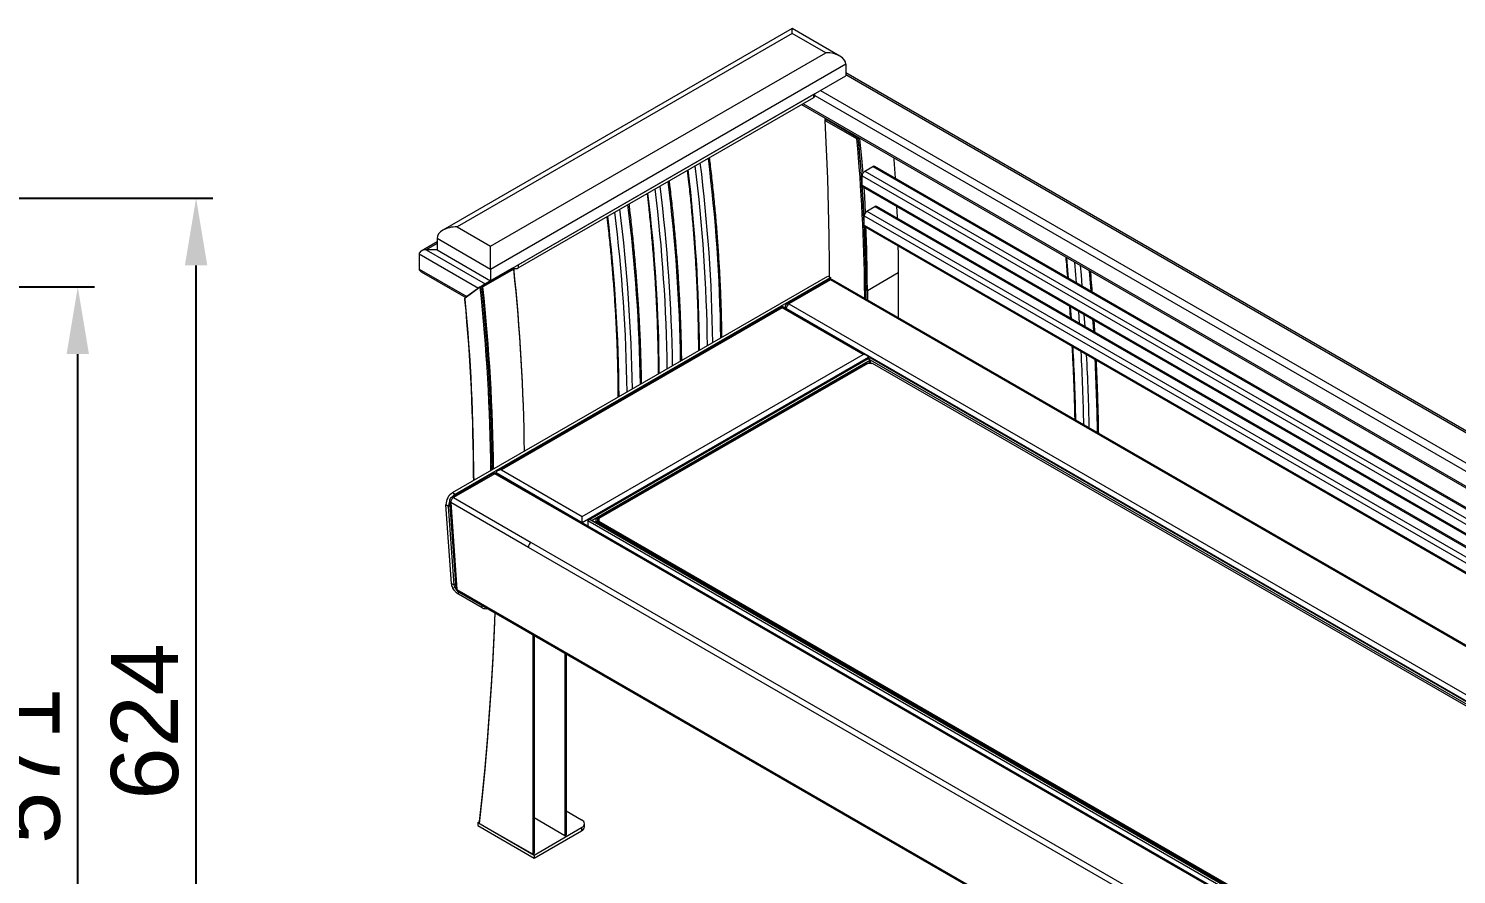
# Model space of a CAD drawing. Header units: millimetres. Extents: x 117 to 4973, y 109 to 3302.
# Drawn here: x 3323 to 4173, y 1558 to 2062 of the extents above; entities that cross this region are included whole.
import ezdxf

# ---------------------------------------------------------------- set-up
doc = ezdxf.new("R2010")
doc.units = ezdxf.units.MM
doc.layers.add('ZANO_R', color=7, linetype='Continuous', lineweight=0)
doc.layers.add('ZANO_W', color=1, linetype='Continuous', lineweight=0)
doc.styles.get("Standard").update_dxf_attribs({"font": 'ARIALUNI.TTF'})
doc.dimstyles.new('pl i ang', dxfattribs={"dimtxt": 50, "dimasz": 50, "dimexe": 1.25, "dimexo": 0.625, "dimgap": 10, "dimtad": 1, "dimtoh": 1, "dimtxsty": 'Standard', "dimcen": 2.5, "dimclrd": 1, "dimclre": 1, "dimclrt": 1, "dimadec": 0, "dimazin": 0, "dimtfac": 1, "dimtmove": 0, "dimatfit": 3, "dimfxl": 1, "dimarcsym": 1})

# ---------------------------------------------------------------- blocks, each defined once
blk = doc.blocks.new('*D373')
at = {"layer": 'ZANO_W', "color": 1, "lineweight": -2}
for p, q in [((3105.36, 1907.72), (3362.06, 1907.72)), ((3352.06, 1377.04), (3352.06, 1867.72)), ((3105.36, 1337.04), (3362.06, 1337.04))]:
    blk.add_line(p, q, dxfattribs=at)
at = {"layer": 'ZANO_W', "color": 1}
for points in [[(3358.72, 1867.72), (3345.39, 1867.72), (3352.06, 1907.72)], [(3345.39, 1377.04), (3358.72, 1377.04), (3352.06, 1337.04)]]:
    blk.add_solid(points, dxfattribs=at)
at = {"layer": 'ZANO_W', "color": 1, "insert": (3321.62, 1622.38), "char_height": 40, "attachment_point": 5, "rotation": 90}
blk.add_mtext('571', dxfattribs=at)
blk = doc.blocks.new('*D375')
at = {"layer": 'ZANO_W', "color": 1, "lineweight": -2}
for p, q in [((3225.91, 1960.62), (3432.55, 1960.62)), ((3422.55, 1377.04), (3422.55, 1920.62)), ((3105.36, 1337.04), (3432.55, 1337.04))]:
    blk.add_line(p, q, dxfattribs=at)
at = {"layer": 'ZANO_W', "color": 1}
for points in [[(3429.22, 1920.62), (3415.88, 1920.62), (3422.55, 1960.62)], [(3415.88, 1377.04), (3429.22, 1377.04), (3422.55, 1337.04)]]:
    blk.add_solid(points, dxfattribs=at)
at = {"layer": 'ZANO_W', "color": 1, "insert": (3392.11, 1648.83), "char_height": 40, "attachment_point": 5, "rotation": 90}
blk.add_mtext('624', dxfattribs=at)

msp = doc.modelspace()

# ---------------------------------------------------------------- linework, layer by layer
at = {"layer": 'ZANO_R'}
for p, q in [((3777.76, 2061.73), (3569.61, 1941.57)), ((3777.76, 2058.87), (3578.08, 1943.6)), ((3806.2, 2045.32), (3777.76, 2061.73)), ((3797.73, 2047.34), (3777.76, 2058.87)), ((3598.05, 1932.07), (3797.73, 2047.34)), ((3809.71, 2040.43), (3598.05, 1918.24)), ((3598.05, 1911.41), (3809.71, 2033.6)), ((3809.71, 2040.43), (3809.71, 2033.6)), ((4926.32, 1390.68), (3809.71, 2035.29)), ((3809.71, 2034.3), (4925.46, 1390.19)), ((3794.5, 2024.82), (4909.64, 1381.06)), ((3614.51, 1920.91), (3790.62, 2022.58)), ((3614.51, 1919.07), (3790.62, 2020.74)), ((3783.25, 2016.48), (4896.8, 1373.64)), ((3784.11, 2016.98), (4897.66, 1374.14)), ((3790.62, 2020.74), (3790.62, 2022.58)), ((3791.28, 2021.66), (3791.28, 2022.96)), ((3791.28, 2021.88), (4905.49, 1378.66)), ((3797.24, 2007.92), (3797.66, 2008.16)), ((3797.24, 2007.92), (3797.29, 2007.03)), ((3798.04, 2007.46), (3797.24, 2007.92)), ((3797.24, 2007), (3798.04, 2007.46)), ((3816.33, 1995.98), (3797.24, 2007)), ((3798.04, 2007.46), (3798.46, 2007.7)), ((3817.13, 1996.44), (3798.04, 2007.46)), ((3816.33, 1995.98), (3817.13, 1996.44)), ((3817.14, 1996.34), (3817.64, 1996.63)), ((3817.92, 1995.99), (3817.14, 1996.33)), ((3817.35, 1996.8), (3817.37, 1996.47)), ((3817.35, 1996.8), (3817.37, 1996.47)), ((3817.53, 1992.15), (3817.55, 1991.57)), ((3817.53, 1992.14), (3817.55, 1991.56)), ((3817.92, 1995.99), (3818.34, 1996.23)), ((3819.36, 1968.41), (3819.36, 1973.94)), ((3819.36, 1973.94), (4878.01, 1362.8)), ((3820.96, 1976.71), (3825.75, 1979.48)), ((3820.96, 1976.71), (4881.21, 1364.64)), ((3825.75, 1979.48), (4886, 1367.41)), ((4886.66, 1367.79), (3826.88, 1979.59)), ((3819.36, 1968.41), (4873.22, 1360.03)), ((3819.83, 1967.37), (4872.56, 1359.65)), ((3820.66, 1944.6), (3820.66, 1950.13)), ((3820.66, 1950.13), (4858.04, 1351.27)), ((3822.26, 1952.9), (3827.05, 1955.67)), ((3822.26, 1952.9), (4861.24, 1353.11)), ((3827.05, 1955.67), (4866.03, 1355.88)), ((4866.69, 1356.26), (3828.18, 1955.78)), ((3578.08, 1943.6), (3598.05, 1932.07)), ((3820.66, 1944.6), (4853.25, 1348.5)), ((3821.13, 1943.57), (4852.59, 1348.12)), ((3566.1, 1934.58), (3556.7, 1929.16)), ((3566.1, 1933.59), (3559.64, 1929.86)), ((3598.05, 1918.24), (3566.1, 1936.68)), ((3566.1, 1936.68), (3566.1, 1929.86)), ((3555.49, 1927.46), (3555.49, 1918.42)), ((3555.49, 1927.46), (3590.9, 1907.01)), ((3566.1, 1929.86), (3559.64, 1929.86)), ((3559.64, 1929.86), (3594.82, 1909.55)), ((3566.1, 1929.86), (3598.05, 1911.41)), ((3555.49, 1918.42), (3583.97, 1901.98)), ((3556.7, 1916.72), (3583.21, 1901.43)), ((3575.4, 1785.19), (3798.95, 1914.24)), ((3611.08, 1918.69), (3592.84, 1908.16)), ((3611.87, 1918.34), (3593.5, 1907.74)), ((3609.71, 1918.01), (3593.9, 1908.88)), ((3610.63, 1918.68), (3594.82, 1909.55)), ((3598.05, 1918.24), (3598.05, 1911.41)), ((3609.71, 1918.01), (3609.81, 1917.95)), ((3611.07, 1918.81), (3610.24, 1918.2)), ((3611.07, 1918.81), (3611.87, 1919.27)), ((3611.08, 1918.68), (3611.07, 1918.81)), ((3611.08, 1918.69), (3611.87, 1918.34)), ((3611.56, 1919.13), (3611.49, 1919.17)), ((3614.51, 1920.91), (3614.51, 1919.07)), ((3798.95, 1914.24), (3800.55, 1913.32)), ((3822.5, 1905.72), (3840.87, 1916.33)), ((3840.87, 1917.25), (3840.87, 1916.33)), ((3840.87, 1917.24), (3840.87, 1917.25)), ((3840.87, 1916.33), (3840.87, 1889.43)), ((3955.76, 1905.19), (3954.81, 1917.45)), ((3577, 1784.27), (3800.55, 1913.32)), ((3591.9, 1907.74), (3582.72, 1901.08)), ((3592.02, 1907.83), (3582.84, 1901.16)), ((3590.9, 1907.01), (3583.97, 1901.98)), ((3592.02, 1907.83), (3592.82, 1908.29)), ((3592.85, 1908.02), (3593.5, 1907.74)), ((3599.81, 1912.29), (3599.91, 1912.24)), ((3601.89, 1913.49), (3601.98, 1913.43)), ((3799.42, 1912.05), (3774.66, 1897.76)), ((3800.55, 1911.94), (3775.79, 1897.64)), ((3800.55, 1913.32), (3800.55, 1912.35)), ((4814.9, 1326.36), (3800.55, 1911.94)), ((4815.57, 1326.75), (3801.68, 1912.05)), ((3820.9, 1905.72), (3821.7, 1906.18)), ((3820.9, 1905.72), (3820.9, 1900.95)), ((3822.5, 1905.72), (3821.7, 1906.19)), ((3821.7, 1906.19), (3821.7, 1900.49)), ((3821.7, 1906.18), (3821.7, 1900.49)), ((3822.5, 1905.72), (3822.5, 1900.03)), ((3775.79, 1897.64), (4790.14, 1312.07)), ((3771.8, 1896.11), (3602.21, 1798.2)), ((3771.8, 1895.34), (3604.47, 1798.74)), ((3822.26, 1866.97), (3771.8, 1896.11)), ((3820, 1867.51), (3771.8, 1895.34)), ((3773.53, 1895.8), (3773.53, 1895.1)), ((4786.95, 1310.23), (3774.19, 1894.88)), ((3774.19, 1894.88), (3774.19, 1894.72)), ((3942.98, 1896.28), (3943.44, 1889.24)), ((3944.08, 1888.87), (3943.62, 1895.91)), ((3948.89, 1886.09), (3948.43, 1893.14)), ((3952.21, 1884.18), (3951.76, 1891.21)), ((3652.67, 1770.92), (3820, 1867.51)), ((3823.19, 1865.67), (3652.67, 1767.23)), ((3822.92, 1864.91), (3657.19, 1769.23)), ((3824.12, 1864.21), (3658.39, 1768.54)), ((3658.39, 1768.54), (3822.92, 1863.52)), ((3822.92, 1864.91), (3824.12, 1865.6)), ((3824.12, 1864.21), (3822.92, 1864.91)), ((4785.35, 1309.3), (3822.92, 1864.91)), ((3822.92, 1863.52), (3825.19, 1862.21)), ((3823.19, 1865.67), (3823.19, 1865.06)), ((4786.55, 1310), (3824.12, 1865.6)), ((3824.12, 1864.21), (3824.12, 1862.83)), ((3821.32, 1862.14), (3660.78, 1769.46)), ((3822.75, 1862.21), (3662.54, 1769.72)), ((3822.63, 1862.14), (3821.32, 1862.14)), ((3821.32, 1861.38), (3821.32, 1862.14)), ((3825.48, 1862.21), (3822.75, 1862.21)), ((4784.3, 1308.7), (3825.48, 1862.21)), ((3599.35, 1796.55), (3574.72, 1782.33)), ((3600.48, 1796.44), (3575.85, 1782.22)), ((3587.88, 1796.1), (3587.89, 1794.82)), ((3646.8, 1769.69), (3600.48, 1796.44)), ((3652.67, 1767.23), (3601.27, 1796.9)), ((3601.27, 1796.9), (3601.27, 1796.71)), ((3647.93, 1769.81), (3601.6, 1796.55)), ((3604.47, 1798.74), (3652.67, 1770.92)), ((3587.89, 1794.82), (3587.89, 1792.4)), ((3587.89, 1794.82), (3587.89, 1794.82)), ((3587.89, 1793.9), (3587.89, 1792.4)), ((3588.01, 1793.98), (3588.01, 1792.47)), ((3573.59, 1780.21), (3577.28, 1728.28)), ((3574.25, 1779.31), (3577.94, 1727.38)), ((3620.58, 1752.57), (3574.25, 1779.31)), ((3575.4, 1785.19), (3577, 1784.27)), ((3575.85, 1782.22), (3622.17, 1755.48)), ((3573.02, 1777), (3571.42, 1777.92)), ((3574.74, 1731.08), (3571.42, 1777.92)), ((3576.34, 1730.16), (3573.02, 1777)), ((4655.84, 1187.19), (3646.8, 1769.69)), ((4656.97, 1187.3), (3647.93, 1769.81)), ((3661.98, 1769.4), (3662.54, 1769.72)), ((3662.54, 1769.72), (3662.54, 1768.15)), ((3652.67, 1767.23), (3652.67, 1767.07)), ((3657.19, 1769.23), (3655.99, 1768.54)), ((3655.99, 1768.54), (4654.77, 1191.96)), ((3655.99, 1768.54), (3655.99, 1765.15)), ((3658.39, 1768.54), (3657.19, 1769.23)), ((3657.19, 1769.23), (4655.97, 1192.65)), ((4653.57, 1194.03), (3658.39, 1768.54)), ((3660.78, 1769.46), (3660.78, 1767.62)), ((3661.98, 1768.31), (3660.78, 1767.62)), ((3660.78, 1767.62), (4651.97, 1195.42)), ((3661.98, 1767.55), (3661.98, 1769.4)), ((3661.98, 1767.55), (3662.54, 1768.15)), ((4653.06, 1195.42), (3661.98, 1767.55)), ((3661.98, 1767.55), (3661.98, 1766.93)), ((3662.54, 1768.15), (4653.4, 1196.14)), ((4629.62, 1170.06), (3620.58, 1752.57)), ((3622.17, 1755.48), (4631.21, 1172.97)), ((3574.74, 1731.08), (3576.34, 1730.16)), ((3576.89, 1728.59), (3575.57, 1728.31)), ((3577.11, 1730.61), (3576.34, 1730.16)), ((3577.94, 1727.38), (4679.63, 1091.39)), ((3578.4, 1726.49), (4680.09, 1090.49)), ((3578.83, 1724.69), (3578.83, 1726.24)), ((3593.01, 1716.5), (3578.83, 1724.69)), ((3593.01, 1716.5), (3593.01, 1718.05)), ((3623.13, 1700.67), (3623.13, 1569.66)), ((3623.93, 1700.2), (3623.93, 1570.12)), ((3642.3, 1689.6), (3642.3, 1580.73)), ((3643.09, 1689.14), (3643.09, 1581.19)), ((3642.3, 1580.73), (3623.93, 1591.33)), ((3643.09, 1595.48), (3652.28, 1590.18)), ((3590.38, 1588.57), (3591.27, 1589.08)), ((3590.38, 1588.57), (3590.38, 1586.72)), ((3590.38, 1588.57), (3623.93, 1569.2)), ((3590.38, 1586.72), (3623.93, 1567.36)), ((3591.19, 1589.13), (3591.29, 1589.06)), ((3623.13, 1569.66), (3591.19, 1588.1)), ((3623.93, 1569.2), (3652.28, 1585.57)), ((3623.93, 1567.36), (3652.28, 1583.72)), ((3652.28, 1585.57), (3652.28, 1583.72)), ((3653.93, 1586.03), (3653.93, 1587.87)), ((3642.3, 1580.73), (3643.09, 1581.19)), ((3623.13, 1569.66), (3623.93, 1570.12)), ((3623.93, 1569.2), (3623.93, 1567.36))]:
    msp.add_line(p, q, dxfattribs=at)
at = {"layer": 'ZANO_R', "flags": 128}
for points in [[(3777.76, 2058.87), (3777.76, 2059.71), (3777.76, 2060.42), (3777.76, 2060.99), (3777.76, 2061.4), (3777.76, 2061.65), (3777.76, 2061.73)], [(3797.24, 2007), (3798.03, 1989.63), (3798.67, 1972.34), (3799.16, 1955.12), (3799.5, 1937.99), (3799.7, 1920.94), (3799.74, 1913.79)], [(3817.92, 1995.99), (3818.99, 1984.46), (3819.74, 1975.36)], [(3838.2, 1984.76), (3838.29, 1983.6), (3839.06, 1972.56)], [(3820.35, 1967.07), (3820.71, 1961.6), (3821.27, 1951.93)], [(3839.97, 1955.75), (3840.22, 1949.63), (3840.25, 1948.81)], [(3598.05, 1918.24), (3598.05, 1919.2), (3598.05, 1920.27), (3598.05, 1921.41), (3598.05, 1922.62), (3598.05, 1923.88), (3598.05, 1925.16), (3598.05, 1926.43), (3598.05, 1927.69), (3598.05, 1928.9), (3598.05, 1930.05), (3598.05, 1931.11), (3598.05, 1932.07)], [(3840.72, 1932.26), (3840.8, 1927.35), (3840.87, 1916.33)], [(3942.36, 1912.92), (3941.98, 1917.7), (3941.34, 1925.22)], [(3947.18, 1910.14), (3946.79, 1914.92), (3946.16, 1922.44)], [(3950.53, 1908.2), (3950, 1914.91), (3949.53, 1920.49)], [(3582.78, 1900.19), (3582.75, 1900.69), (3582.72, 1901.08)], [(3582.91, 1900.28), (3582.87, 1900.77), (3582.84, 1901.16)], [(3771.8, 1895.34), (3771.8, 1895.63), (3771.8, 1895.86), (3771.8, 1896.02), (3771.8, 1896.1), (3771.8, 1896.11)], [(3957.35, 1881.21), (3957.01, 1886.77), (3956.92, 1888.23)], [(3652.67, 1767.23), (3652.67, 1767.62), (3652.67, 1768.08), (3652.67, 1768.57), (3652.67, 1769.07), (3652.67, 1769.58), (3652.67, 1770.07), (3652.67, 1770.52), (3652.67, 1770.92)], [(3600.54, 1713.7), (3600.13, 1703.96), (3599.31, 1687.25), (3598.33, 1670.64), (3597.21, 1654.14), (3595.93, 1637.73), (3594.5, 1621.42), (3592.92, 1605.22), (3591.19, 1589.13)], [(3600.58, 1713.68), (3600.13, 1703.01), (3599.31, 1686.29), (3598.33, 1669.67), (3597.2, 1653.15), (3595.92, 1636.73), (3594.5, 1620.42), (3592.92, 1604.21), (3591.19, 1588.1)], [(3652.28, 1585.57), (3652.98, 1586.06), (3653.5, 1586.63), (3653.83, 1587.24), (3653.93, 1587.87), (3653.83, 1588.51), (3653.5, 1589.12), (3652.98, 1589.69), (3652.28, 1590.18)]]:
    msp.add_lwpolyline(points, dxfattribs=at)
at = {"layer": 'ZANO_R'}
for centre, radius, start, end in [((3790.15, 2021.77), 1.14, 294.37259, 354.30793), ((2660.11, 1892.19), 1160.87, 0.66769, 5.12957), ((2660.91, 1892.65), 1160.87, 0.66769, 5.12957), ((2852.08, 1900.74), 969.77, 4.10668, 5.58409), ((2746.18, 1862.51), 989.15, 0.86557, 7.08216), ((2752.39, 1863.19), 970.14, 0.409, 6.76857), ((2744.66, 1860.03), 982.68, 0.74751, 7.01018), ((2741.39, 1859.74), 989.15, 0.86557, 7.08216), ((3822.83, 1973.78), 3.47, 122.60597, 177.39403), ((3826.41, 1978.55), 1.14, 65.6903, 125.61835), ((2720.7, 1846.2), 982.68, 0.74751, 7.01018), ((2717.42, 1845.91), 989.15, 0.86557, 7.08216), ((2722.22, 1848.67), 989.15, 0.86557, 7.08216), ((3820.47, 1968.29), 1.11, 173.7072, 234.98289), ((2892.66, 1903.59), 929.09, 2.77379, 3.95436), ((2698.26, 1834.84), 989.15, 0.86557, 7.08216), ((2728.43, 1849.35), 970.14, 0.409, 6.76857), ((2704.47, 1835.52), 970.14, 0.409, 6.76857), ((2696.73, 1832.37), 982.68, 0.74751, 7.01018), ((2693.46, 1832.07), 989.15, 0.86557, 7.08216), ((3824.13, 1949.98), 3.47, 122.6071, 177.39389), ((3827.71, 1954.74), 1.14, 65.69375, 125.6149), ((3821.77, 1944.48), 1.11, 173.70796, 234.97984), ((2947.12, 1905.91), 874.58, 0.01832, 2.48306), ((2946.82, 1905.44), 875.68, 0.01834, 2.47418), ((2445.24, 1797.03), 1173.01, 0.62788, 5.98128), ((2444.7, 1796.07), 1173.56, 0.67446, 5.98061), ((3612.9, 1922.24), 3.56, 254.04651, 296.92988), ((2425.28, 1785.51), 1173.01, 0.62788, 5.98128), ((2425.41, 1785.6), 1173, 0.62695, 5.9813), ((2426.21, 1786.06), 1173, 0.62695, 5.9813), ((2426.33, 1785.46), 1173.56, 0.67446, 5.98061), ((3800.55, 1910.09), 2.26, 60.00269, 119.99731), ((3799.89, 1911.01), 1.14, 54.38358, 114.30605), ((3801.21, 1911.01), 1.14, 65.6903, 125.61835), ((2447.51, 1792.43), 1140.37, 0.07372, 5.42241), ((2447.64, 1792.52), 1140.37, 0.07371, 5.42242), ((3775.79, 1895.8), 2.26, 119.99731, 180), ((3777.66, 1894.72), 3.47, 122.60591, 177.39508), ((3775.13, 1896.72), 1.14, 54.38358, 114.30605), ((3774.66, 1895.91), 1.14, 185.69342, 245.62582), ((2468.84, 1794.15), 1478.28, 1.32429, 3.01928), ((2466.85, 1791.38), 1485.06, 1.31843, 3.00551), ((2474.72, 1791.64), 1480.38, 1.24028, 2.93127), ((2490.29, 1794.78), 1469.6, 1.01671, 2.71604), ((3600.48, 1794.59), 2.26, 60.00269, 119.99731), ((3599.81, 1795.51), 1.14, 54.38358, 114.30605), ((3601.14, 1795.51), 1.14, 65.6903, 125.61835), ((3579.98, 1777.96), 8.56, 122.34303, 180.25561), ((3580.37, 1777.24), 7.35, 156.95009, 181.88601), ((3575.85, 1780.37), 2.26, 119.99731, 184.05807), ((3574.76, 1780.38), 1.18, 187.82431, 244.51281), ((3577.68, 1779.33), 3.42, 122.34402, 180.25599), ((3575.18, 1781.3), 1.14, 54.38358, 114.30605), ((3580.88, 1777.88), 7.47, 121.27165, 141.87661), ((3647.46, 1768.77), 1.14, 65.6903, 125.61835), ((3624, 1752.58), 3.42, 122.34402, 180.25599), ((3579.53, 1728.44), 2.26, 184.05807, 240.00269), ((3578.45, 1728.44), 1.18, 187.81427, 244.50834), ((3579, 1727.36), 1.06, 179.11499, 235.7279), ((3595.02, 1720.39), 4.38, 242.69392, 286.18357), ((3651.11, 1586.31), 2.84, 294.37448, 354.30412)]:
    msp.add_arc(centre, radius, start, end, dxfattribs=at)
for centre, major_axis, ratio, start_param, end_param in [((3797.73, 2040.43), (11.98, 0), 0.577382, 0, 1.570796), ((3578.08, 1936.68), (11.98, 0), 0.577382, 1.570796, 3.141593), ((3559.64, 1927.46), (4.15, 0), 0.577382, 1.570796, 3.141593), ((3559.64, 1927.46), (4.15, 0), 0.577382, 1.570796, 3.141593), ((3559.64, 1918.42), (4.15, 0), 0.577382, 3.141593, 3.927072), ((3559.64, 1918.42), (4.15, 0), 0.577382, 3.141593, 3.927072), ((3608.79, 1917.34), (1.39, 0.89), 0.052161, 5.708144, 7.095274), ((3608.79, 1917.34), (2.77, 1.79), 0.052161, 6.098854, 7.095274), ((3592.98, 1908.21), (2.77, 1.79), 0.052161, 0.812088, 1.808508), ((3592.98, 1908.21), (1.39, 0.89), 0.052161, 0.812088, 1.645488), ((3820, 1865.67), (3.19, 0), 0.577382, 0, 1.570796), ((3604.47, 1796.9), (3.19, 0), 0.577382, 1.570796, 3.141593)]:
    msp.add_ellipse(centre, major_axis=major_axis, ratio=ratio, start_param=start_param, end_param=end_param, dxfattribs=at)
for points, knots in [([(3735.87, 1877.83), (3735.85, 1879.42), (3735.8, 1884.54), (3735.57, 1893.28), (3735.19, 1904.03), (3734.68, 1914.85), (3734.05, 1925.73), (3733.29, 1936.67), (3732.4, 1947.68), (3731.39, 1958.74), (3730.25, 1969.85), (3729.27, 1978.57), (3728.66, 1983.59), (3728.5, 1984.88)], [0, 0, 0, 0, 0.045951, 0.148059, 0.250168, 0.352275, 0.454382, 0.556488, 0.658593, 0.760697, 0.862801, 0.964904, 1, 1, 1, 1]), ([(3715.22, 1977.21), (3715.49, 1974.87), (3716.2, 1968.83), (3717.19, 1959.15), (3718.22, 1948.17), (3719.11, 1937.25), (3719.88, 1926.38), (3720.53, 1915.58), (3721.05, 1904.84), (3721.44, 1894.16), (3721.71, 1883.56), (3721.83, 1875.42), (3721.84, 1870.83), (3721.84, 1869.73)], [0, 0, 0, 0, 0.063555, 0.164084, 0.264612, 0.36514, 0.465666, 0.566192, 0.666716, 0.76724, 0.867763, 0.968286, 1, 1, 1, 1]), ([(3711.91, 1863.99), (3711.89, 1865.58), (3711.84, 1870.71), (3711.61, 1879.45), (3711.23, 1890.2), (3710.72, 1901.02), (3710.09, 1911.9), (3709.33, 1922.84), (3708.44, 1933.84), (3707.43, 1944.9), (3706.29, 1956.02), (3705.31, 1964.74), (3704.7, 1969.76), (3704.54, 1971.04)], [0, 0, 0, 0, 0.045951, 0.148059, 0.250168, 0.352275, 0.454382, 0.556488, 0.658593, 0.760697, 0.862801, 0.964904, 1, 1, 1, 1]), ([(3687.95, 1850.16), (3687.93, 1851.75), (3687.88, 1856.88), (3687.65, 1865.62), (3687.27, 1876.37), (3686.76, 1887.18), (3686.13, 1898.07), (3685.37, 1909.01), (3684.48, 1920.01), (3683.47, 1931.07), (3682.33, 1942.19), (3681.35, 1950.91), (3680.74, 1955.93), (3680.58, 1957.21)], [0, 0, 0, 0, 0.0459511, 0.1480595, 0.2501678, 0.3522752, 0.4543816, 0.5564877, 0.6585929, 0.7606972, 0.862801, 0.9649038, 1, 1, 1, 1]), ([(3691.26, 1963.38), (3691.53, 1961.04), (3692.24, 1955), (3693.23, 1945.32), (3694.25, 1934.34), (3695.15, 1923.42), (3695.92, 1912.55), (3696.57, 1901.75), (3697.09, 1891.01), (3697.48, 1880.33), (3697.74, 1869.73), (3697.87, 1861.59), (3697.88, 1857), (3697.88, 1855.9)], [0, 0, 0, 0, 0.063555, 0.164084, 0.264612, 0.36514, 0.465666, 0.566192, 0.666716, 0.76724, 0.867763, 0.968286, 1, 1, 1, 1]), ([(3667.3, 1949.55), (3667.57, 1947.21), (3668.27, 1941.17), (3669.27, 1931.49), (3670.29, 1920.51), (3671.19, 1909.58), (3671.96, 1898.72), (3672.6, 1887.91), (3673.12, 1877.17), (3673.52, 1866.5), (3673.78, 1855.9), (3673.9, 1847.76), (3673.92, 1843.17), (3673.92, 1842.06)], [0, 0, 0, 0, 0.063555, 0.164084, 0.264612, 0.36514, 0.465666, 0.566192, 0.666716, 0.76724, 0.867763, 0.968286, 1, 1, 1, 1]), ([(3940.71, 1925.58), (3941.05, 1921.71), (3941.41, 1917.6), (3941.72, 1913.52), (3941.74, 1913.28)], [0, 0, 0, 0, 0.942566, 1, 1, 1, 1]), ([(3956.51, 1904.75), (3956.33, 1907.28), (3956.04, 1911.36), (3955.7, 1915.46), (3955.57, 1917.01)], [0, 0, 0, 0, 0.621239, 1, 1, 1, 1]), ([(3958.07, 1880.79), (3958, 1882.14), (3957.88, 1884.47), (3957.72, 1886.82), (3957.66, 1887.81)], [0, 0, 0, 0, 0.5798766, 1, 1, 1, 1]), ([(3944.43, 1872.39), (3944.64, 1868.07), (3945.09, 1859.24), (3945.59, 1845.98), (3945.92, 1835.73), (3946.03, 1829.99), (3946.06, 1828.7)], [0, 0, 0, 0, 0.294217, 0.602303, 0.910387, 1, 1, 1, 1]), ([(3960.33, 1820.47), (3960.27, 1823.84), (3960.13, 1831.68), (3959.76, 1844.06), (3959.37, 1855.2), (3959.05, 1861.87), (3958.94, 1864.01)], [0, 0, 0, 0, 0.234489, 0.544244, 0.853997, 1, 1, 1, 1]), ([(3575.57, 1728.31), (3575.35, 1728.79), (3574.91, 1729.75), (3574.8, 1730.64), (3574.74, 1731.08)], [0, 0, 0, 0, 0.500001, 1, 1, 1, 1]), ([(3578.83, 1724.69), (3578.4, 1724.98), (3577.54, 1725.56), (3576.38, 1726.87), (3575.83, 1727.85), (3575.57, 1728.31)], [0, 0, 0, 0, 0.347526, 0.695144, 1, 1, 1, 1]), ([(3576.89, 1728.59), (3576.75, 1728.87), (3576.47, 1729.41), (3576.38, 1729.91), (3576.34, 1730.16)], [0, 0, 0, 0, 0.499999, 1, 1, 1, 1]), ([(3577.4, 1727.83), (3577.37, 1727.86), (3577.16, 1728.09), (3577.01, 1728.37), (3576.89, 1728.59)], [0, 0, 0, 0, 0.165134, 1, 1, 1, 1])]:
    msp.add_open_spline(points, degree=3, knots=knots, dxfattribs=at)

# ---------------------------------------------------------------- dimensions: what is measured, and where the dimension line sits
at = {"layer": 'ZANO_W'}
for base, p2, picture, middle in [((3422.55, 1960.62), (3215.91, 1960.62), '*D375', (3392.11, 1648.83)), ((3352.06, 1907.72), (3095.36, 1907.72), '*D373', (3321.62, 1622.38))]:
    dim = msp.add_linear_dim(base=base, p1=(3095.36, 1337.04), p2=p2, angle=90, dimstyle='pl i ang', override={"dimtxt": 40, "dimasz": 40, "dimexe": 10, "dimexo": 10, "dimtoh": 0, "dimdec": 0, "dimtdec": 0, "dimtmove": 1}, dxfattribs=at)
    dim.commit()
    dim.dimension.update_dxf_attribs({"geometry": picture, "text_midpoint": middle})

doc.saveas('drawing.dxf')
